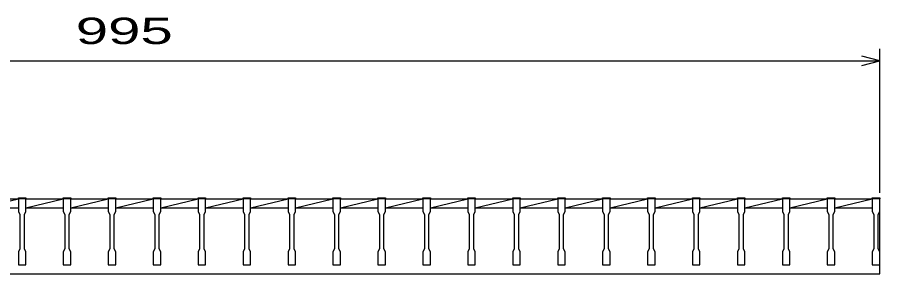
# Model space of a CAD drawing. Units: millimetres, scale not verified. Extents: x -1456 to 1385, y -1026 to 843.
# Drawn here: x -816 to -240, y -451 to -280 of the extents above; entities that cross this region are included whole.
import ezdxf
from ezdxf.enums import TextEntityAlignment as Align

# ---------------------------------------------------------------- set-up
doc = ezdxf.new("R2010")
doc.units = ezdxf.units.MM
doc.header["$LTSCALE"] = 8
doc.layers.add('16', color=3, linetype='Continuous', lineweight=25)
doc.layers.add('22', color=4, linetype='Continuous', lineweight=25)
doc.styles.add('ベクトル', font='')
doc.styles.get('ベクトル').set_extended_font_data('ベクトル')

msp = doc.modelspace()

# ---------------------------------------------------------------- linework, layer by layer
at = {"layer": '16'}
for p, q in [((-840, -401), (-815, -401)), ((-840, -407), (-815, -401)), ((-815, -401), (-815, -400.3)), ((-815, -400.3), (-810, -400.3)), ((-815, -401), (-815, -409.5)), ((-810, -401), (-815, -401)), ((-810, -400.3), (-810, -401)), ((-810, -409.5), (-810, -401)), ((-810, -401), (-785, -401)), ((-810, -407), (-785, -401)), ((-785, -401), (-785, -400.3)), ((-785, -400.3), (-780, -400.3)), ((-785, -401), (-785, -409.5)), ((-780, -401), (-785, -401)), ((-780, -400.3), (-780, -401)), ((-780, -409.5), (-780, -401)), ((-780, -401), (-755, -401)), ((-780, -407), (-755, -401)), ((-755, -401), (-755, -400.3)), ((-755, -400.3), (-750, -400.3)), ((-755, -401), (-755, -409.5)), ((-750, -401), (-755, -401)), ((-750, -400.3), (-750, -401)), ((-750, -409.5), (-750, -401)), ((-750, -401), (-725, -401)), ((-750, -407), (-725, -401)), ((-725, -401), (-725, -400.3)), ((-725, -400.3), (-720, -400.3)), ((-725, -401), (-725, -409.5)), ((-720, -401), (-725, -401)), ((-720, -400.3), (-720, -401)), ((-720, -409.5), (-720, -401)), ((-720, -401), (-695, -401)), ((-720, -407), (-695, -401)), ((-695, -401), (-695, -400.3)), ((-695, -400.3), (-690, -400.3)), ((-695, -401), (-695, -409.5)), ((-690, -401), (-695, -401)), ((-690, -400.3), (-690, -401)), ((-690, -409.5), (-690, -401)), ((-690, -401), (-665, -401)), ((-690, -407), (-665, -401)), ((-665, -401), (-665, -400.3)), ((-665, -400.3), (-660, -400.3)), ((-665, -401), (-665, -409.5)), ((-660, -401), (-665, -401)), ((-660, -400.3), (-660, -401)), ((-660, -409.5), (-660, -401)), ((-660, -401), (-635, -401)), ((-660, -407), (-635, -401)), ((-635, -401), (-635, -400.3)), ((-635, -400.3), (-630, -400.3)), ((-635, -401), (-635, -409.5)), ((-630, -401), (-635, -401)), ((-630, -400.3), (-630, -401)), ((-630, -409.5), (-630, -401)), ((-630, -401), (-605, -401)), ((-630, -407), (-605, -401)), ((-605, -401), (-605, -400.3)), ((-605, -400.3), (-600, -400.3)), ((-605, -401), (-605, -409.5)), ((-600, -401), (-605, -401)), ((-600, -400.3), (-600, -401)), ((-600, -409.5), (-600, -401)), ((-600, -401), (-575, -401)), ((-600, -407), (-575, -401)), ((-575, -401), (-575, -400.3)), ((-575, -400.3), (-570, -400.3)), ((-575, -401), (-575, -409.5)), ((-570, -401), (-575, -401)), ((-570, -400.3), (-570, -401)), ((-570, -409.5), (-570, -401)), ((-570, -401), (-545, -401)), ((-570, -407), (-545, -401)), ((-545, -401), (-545, -400.3)), ((-545, -400.3), (-540, -400.3)), ((-545, -401), (-545, -409.5)), ((-540, -401), (-545, -401)), ((-540, -400.3), (-540, -401)), ((-540, -409.5), (-540, -401)), ((-540, -401), (-515, -401)), ((-540, -407), (-515, -401)), ((-515, -401), (-515, -400.3)), ((-515, -400.3), (-510, -400.3)), ((-515, -401), (-515, -409.5)), ((-510, -401), (-515, -401)), ((-510, -400.3), (-510, -401)), ((-510, -409.5), (-510, -401)), ((-510, -401), (-485, -401)), ((-510, -407), (-485, -401)), ((-485, -401), (-485, -400.3)), ((-485, -400.3), (-480, -400.3)), ((-485, -401), (-485, -409.5)), ((-480, -401), (-485, -401)), ((-480, -400.3), (-480, -401)), ((-480, -409.5), (-480, -401)), ((-480, -401), (-455, -401)), ((-480, -407), (-455, -401)), ((-455, -401), (-455, -400.3)), ((-455, -400.3), (-450, -400.3)), ((-455, -401), (-455, -409.5)), ((-450, -401), (-455, -401)), ((-450, -400.3), (-450, -401)), ((-450, -409.5), (-450, -401)), ((-450, -401), (-425, -401)), ((-450, -407), (-425, -401)), ((-425, -401), (-425, -400.3)), ((-425, -400.3), (-420, -400.3)), ((-425, -401), (-425, -409.5)), ((-420, -401), (-425, -401)), ((-420, -400.3), (-420, -401)), ((-420, -409.5), (-420, -401)), ((-420, -401), (-395, -401)), ((-420, -407), (-395, -401)), ((-395, -401), (-395, -400.3)), ((-395, -400.3), (-390, -400.3)), ((-395, -401), (-395, -409.5)), ((-390, -401), (-395, -401)), ((-390, -400.3), (-390, -401)), ((-390, -409.5), (-390, -401)), ((-390, -401), (-365, -401)), ((-390, -407), (-365, -401)), ((-365, -401), (-365, -400.3)), ((-365, -400.3), (-360, -400.3)), ((-365, -401), (-365, -409.5)), ((-360, -401), (-365, -401)), ((-360, -400.3), (-360, -401)), ((-360, -409.5), (-360, -401)), ((-360, -401), (-335, -401)), ((-360, -407), (-335, -401)), ((-335, -401), (-335, -400.3)), ((-335, -400.3), (-330, -400.3)), ((-335, -401), (-335, -409.5)), ((-330, -401), (-335, -401)), ((-330, -400.3), (-330, -401)), ((-330, -409.5), (-330, -401)), ((-330, -401), (-305, -401)), ((-330, -407), (-305, -401)), ((-305, -401), (-305, -400.3)), ((-305, -400.3), (-300, -400.3)), ((-305, -401), (-305, -409.5)), ((-300, -401), (-305, -401)), ((-300, -400.3), (-300, -401)), ((-300, -409.5), (-300, -401)), ((-300, -401), (-275, -401)), ((-300, -407), (-275, -401)), ((-275, -401), (-275, -400.3)), ((-275, -400.3), (-270, -400.3)), ((-275, -401), (-275, -409.5)), ((-270, -401), (-275, -401)), ((-270, -400.3), (-270, -401)), ((-270, -409.5), (-270, -401)), ((-270, -401), (-245, -401)), ((-270, -407), (-245, -401)), ((-245, -401), (-245, -400.3)), ((-245, -400.3), (-240, -400.3)), ((-245, -401), (-245, -409.5)), ((-240, -401), (-245, -401)), ((-240, -400.3), (-240, -401)), ((-240, -409.5), (-240, -401)), ((-240, -451), (-240, -401)), ((-840, -407), (-815, -407)), ((-810, -407), (-785, -407)), ((-780, -407), (-755, -407)), ((-750, -407), (-725, -407)), ((-720, -407), (-695, -407)), ((-690, -407), (-665, -407)), ((-660, -407), (-635, -407)), ((-630, -407), (-605, -407)), ((-600, -407), (-575, -407)), ((-570, -407), (-545, -407)), ((-540, -407), (-515, -407)), ((-510, -407), (-485, -407)), ((-480, -407), (-455, -407)), ((-450, -407), (-425, -407)), ((-420, -407), (-395, -407)), ((-390, -407), (-365, -407)), ((-360, -407), (-335, -407)), ((-330, -407), (-305, -407)), ((-300, -407), (-275, -407)), ((-270, -407), (-245, -407)), ((-815, -409.5), (-814, -411.5)), ((-814, -411.5), (-814, -434.5)), ((-811, -411.5), (-810, -409.5)), ((-811, -434.5), (-811, -411.5)), ((-785, -409.5), (-784, -411.5)), ((-784, -411.5), (-784, -434.5)), ((-781, -411.5), (-780, -409.5)), ((-781, -434.5), (-781, -411.5)), ((-755, -409.5), (-754, -411.5)), ((-754, -411.5), (-754, -434.5)), ((-751, -411.5), (-750, -409.5)), ((-751, -434.5), (-751, -411.5)), ((-725, -409.5), (-724, -411.5)), ((-724, -411.5), (-724, -434.5)), ((-721, -411.5), (-720, -409.5)), ((-721, -434.5), (-721, -411.5)), ((-695, -409.5), (-694, -411.5)), ((-694, -411.5), (-694, -434.5)), ((-691, -411.5), (-690, -409.5)), ((-691, -434.5), (-691, -411.5)), ((-665, -409.5), (-664, -411.5)), ((-664, -411.5), (-664, -434.5)), ((-661, -411.5), (-660, -409.5)), ((-661, -434.5), (-661, -411.5)), ((-635, -409.5), (-634, -411.5)), ((-634, -411.5), (-634, -434.5)), ((-631, -411.5), (-630, -409.5)), ((-631, -434.5), (-631, -411.5)), ((-605, -409.5), (-604, -411.5)), ((-604, -411.5), (-604, -434.5)), ((-601, -411.5), (-600, -409.5)), ((-601, -434.5), (-601, -411.5)), ((-575, -409.5), (-574, -411.5)), ((-574, -411.5), (-574, -434.5)), ((-571, -411.5), (-570, -409.5)), ((-571, -434.5), (-571, -411.5)), ((-545, -409.5), (-544, -411.5)), ((-544, -411.5), (-544, -434.5)), ((-541, -411.5), (-540, -409.5)), ((-541, -434.5), (-541, -411.5)), ((-515, -409.5), (-514, -411.5)), ((-514, -411.5), (-514, -434.5)), ((-511, -411.5), (-510, -409.5)), ((-511, -434.5), (-511, -411.5)), ((-485, -409.5), (-484, -411.5)), ((-484, -411.5), (-484, -434.5)), ((-481, -411.5), (-480, -409.5)), ((-481, -434.5), (-481, -411.5)), ((-455, -409.5), (-454, -411.5)), ((-454, -411.5), (-454, -434.5)), ((-451, -411.5), (-450, -409.5)), ((-451, -434.5), (-451, -411.5)), ((-425, -409.5), (-424, -411.5)), ((-424, -411.5), (-424, -434.5)), ((-421, -411.5), (-420, -409.5)), ((-421, -434.5), (-421, -411.5)), ((-395, -409.5), (-394, -411.5)), ((-394, -411.5), (-394, -434.5)), ((-391, -411.5), (-390, -409.5)), ((-391, -434.5), (-391, -411.5)), ((-365, -409.5), (-364, -411.5)), ((-364, -411.5), (-364, -434.5)), ((-361, -411.5), (-360, -409.5)), ((-361, -434.5), (-361, -411.5)), ((-335, -409.5), (-334, -411.5)), ((-334, -411.5), (-334, -434.5)), ((-331, -411.5), (-330, -409.5)), ((-331, -434.5), (-331, -411.5)), ((-305, -409.5), (-304, -411.5)), ((-304, -411.5), (-304, -434.5)), ((-301, -411.5), (-300, -409.5)), ((-301, -434.5), (-301, -411.5)), ((-275, -409.5), (-274, -411.5)), ((-274, -411.5), (-274, -434.5)), ((-271, -411.5), (-270, -409.5)), ((-271, -434.5), (-271, -411.5)), ((-245, -409.5), (-244, -411.5)), ((-244, -411.5), (-244, -434.5)), ((-241, -411.5), (-240, -409.5)), ((-241, -434.5), (-241, -411.5)), ((-814, -434.5), (-815, -436.5)), ((-815, -436.5), (-815, -445)), ((-810, -436.5), (-811, -434.5)), ((-810, -445), (-810, -436.5)), ((-784, -434.5), (-785, -436.5)), ((-785, -436.5), (-785, -445)), ((-780, -436.5), (-781, -434.5)), ((-780, -445), (-780, -436.5)), ((-754, -434.5), (-755, -436.5)), ((-755, -436.5), (-755, -445)), ((-750, -436.5), (-751, -434.5)), ((-750, -445), (-750, -436.5)), ((-724, -434.5), (-725, -436.5)), ((-725, -436.5), (-725, -445)), ((-720, -436.5), (-721, -434.5)), ((-720, -445), (-720, -436.5)), ((-694, -434.5), (-695, -436.5)), ((-695, -436.5), (-695, -445)), ((-690, -436.5), (-691, -434.5)), ((-690, -445), (-690, -436.5)), ((-664, -434.5), (-665, -436.5)), ((-665, -436.5), (-665, -445)), ((-660, -436.5), (-661, -434.5)), ((-660, -445), (-660, -436.5)), ((-634, -434.5), (-635, -436.5)), ((-635, -436.5), (-635, -445)), ((-630, -436.5), (-631, -434.5)), ((-630, -445), (-630, -436.5)), ((-604, -434.5), (-605, -436.5)), ((-605, -436.5), (-605, -445)), ((-600, -436.5), (-601, -434.5)), ((-600, -445), (-600, -436.5)), ((-574, -434.5), (-575, -436.5)), ((-575, -436.5), (-575, -445)), ((-570, -436.5), (-571, -434.5)), ((-570, -445), (-570, -436.5)), ((-544, -434.5), (-545, -436.5)), ((-545, -436.5), (-545, -445)), ((-540, -436.5), (-541, -434.5)), ((-540, -445), (-540, -436.5)), ((-514, -434.5), (-515, -436.5)), ((-515, -436.5), (-515, -445)), ((-510, -436.5), (-511, -434.5)), ((-510, -445), (-510, -436.5)), ((-484, -434.5), (-485, -436.5)), ((-485, -436.5), (-485, -445)), ((-480, -436.5), (-481, -434.5)), ((-480, -445), (-480, -436.5)), ((-454, -434.5), (-455, -436.5)), ((-455, -436.5), (-455, -445)), ((-450, -436.5), (-451, -434.5)), ((-450, -445), (-450, -436.5)), ((-424, -434.5), (-425, -436.5)), ((-425, -436.5), (-425, -445)), ((-420, -436.5), (-421, -434.5)), ((-420, -445), (-420, -436.5)), ((-394, -434.5), (-395, -436.5)), ((-395, -436.5), (-395, -445)), ((-390, -436.5), (-391, -434.5)), ((-390, -445), (-390, -436.5)), ((-364, -434.5), (-365, -436.5)), ((-365, -436.5), (-365, -445)), ((-360, -436.5), (-361, -434.5)), ((-360, -445), (-360, -436.5)), ((-334, -434.5), (-335, -436.5)), ((-335, -436.5), (-335, -445)), ((-330, -436.5), (-331, -434.5)), ((-330, -445), (-330, -436.5)), ((-304, -434.5), (-305, -436.5)), ((-305, -436.5), (-305, -445)), ((-300, -436.5), (-301, -434.5)), ((-300, -445), (-300, -436.5)), ((-274, -434.5), (-275, -436.5)), ((-275, -436.5), (-275, -445)), ((-270, -436.5), (-271, -434.5)), ((-270, -445), (-270, -436.5)), ((-244, -434.5), (-245, -436.5)), ((-245, -436.5), (-245, -445)), ((-240, -436.5), (-241, -434.5)), ((-240, -445), (-240, -436.5)), ((-815, -445), (-810, -445)), ((-785, -445), (-780, -445)), ((-755, -445), (-750, -445)), ((-725, -445), (-720, -445)), ((-695, -445), (-690, -445)), ((-665, -445), (-660, -445)), ((-635, -445), (-630, -445)), ((-605, -445), (-600, -445)), ((-575, -445), (-570, -445)), ((-545, -445), (-540, -445)), ((-515, -445), (-510, -445)), ((-485, -445), (-480, -445)), ((-455, -445), (-450, -445)), ((-425, -445), (-420, -445)), ((-395, -445), (-390, -445)), ((-365, -445), (-360, -445)), ((-335, -445), (-330, -445)), ((-305, -445), (-300, -445)), ((-275, -445), (-270, -445)), ((-245, -445), (-240, -445)), ((-1235, -451), (-240, -451))]:
    msp.add_line(p, q, dxfattribs=at)
at = {"layer": '22'}
for p, q in [((-240, -397), (-240, -301)), ((-1235, -309), (-240, -309)), ((-240, -309), (-252, -305.8)), ((-252, -312.2), (-240, -309))]:
    msp.add_line(p, q, dxfattribs=at)

# ---------------------------------------------------------------- texts
at = {"layer": '22', "color": 2, "style": 'ベクトル', "width": 1.65}
msp.add_text(' 995 ', height=17.6, dxfattribs=at).set_placement((-787.5, -289), align=Align.MIDDLE_LEFT)

doc.saveas('drawing.dxf')
